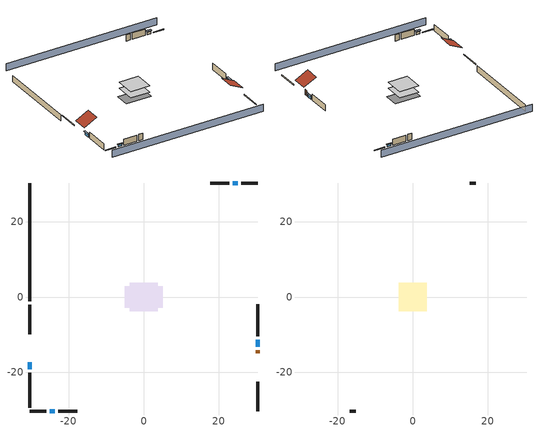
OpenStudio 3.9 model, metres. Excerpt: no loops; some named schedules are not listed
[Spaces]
conditioned space 1
 floor foundation (Slab1 construction): -5.06,-2.82 -5.06,2.82 5.06,2.82 5.06,-2.82 z-2.13
 floor adiabatic (AdiabaticFloorConstruction): -3.78,-3.78 -3.78,3.78 3.78,3.78 3.78,-3.78 z0.3
 wall outside (Wall1 construction): -30.33,-20.18 -30.33,-29.4 z0.3:2.74
 wall outside (Wall2 construction): 22.79,30.33 17.67,30.33 z0.3:2.74
 wall outside (Wall3 construction): 30.33,-10.43 30.33,-1.97 z0.3:2.74
 wall outside (Wall4 construction): -22.79,-30.33 -17.67,-30.33 z0.3:2.74
 wall outside (RimJoist1 construction): -30.33,-2.12 -30.33,-9.92 z0.3:0.61
 wall outside (RimJoist2 construction): 30.33,30.33 26,30.33 z0.3:0.61
 wall outside (RimJoist3 construction): 30.33,-30.33 30.33,-22.53 z0.3:0.61
 wall outside (RimJoist4 construction): -30.33,-30.33 -26,-30.33 z0.3:0.61
 wall outside (AdiabaticWallConstruction): -30.33,-17.42 -30.33,-19.25 / 30.33,-13.18 30.33,-11.36 z0.3:1.52; 25.07,30.33 23.72,30.33 / -25.07,-30.33 -23.72,-30.33 z0.3:1.22
 wall outside (AdiabaticWallConstruction 1): 30.33,-15.02 30.33,-14.11 z0.3:2.34
 wall foundation (FoundationWall1 construction): -30.33,30.33 -30.33,-1.19 z-2.13:0.3
 window (WindowConstruction): -30.33,-17.42 -30.33,-19.25 z0.3:1.52
 window (WindowConstruction 1): 25.07,30.33 23.72,30.33 z0.3:1.22
 window (WindowConstruction 2): 30.33,-13.18 30.33,-11.36 z0.3:1.52
 window (WindowConstruction 3): -25.07,-30.33 -23.72,-30.33 z0.3:1.22
 door (Door): 30.33,-15.02 30.33,-14.11 z0.3:2.34
 ceiling adiabatic (AdiabaticFloorConstruction): 3.78,-3.78 3.78,3.78 -3.78,3.78 -3.78,-3.78 z0.3
attic - vented 1
 floor to conditioned space 1 (Floor1 construction Reversed): -3.78,-3.78 -3.78,3.78 3.78,3.78 3.78,-3.78 z2.74
 wall outside (Wall5 construction): 16.74,30.33 15.11,30.33 z0.3:2.74
 wall outside (Wall6 construction): -16.74,-30.33 -15.11,-30.33 z0.3:2.74
 roof outside (Roof1 construction): -30.33,-16.5,2.74 -25.28,-16.5,5.27 -25.28,-10.85,5.27 -30.33,-10.85,2.74
 roof outside (Roof2 construction): 30.33,-15.95,2.74 25.28,-15.95,5.27 25.28,-21.6,5.27 30.33,-21.6,2.74
shading: -30.33,-34.9 30.33,-34.9 / 30.33,34.9 -30.33,34.9 z0:2.74; -30.33,-19.55 -30.33,-17.12 -30.94,-17.12 -30.94,-19.55 z1.83; 23.41,30.33 25.38,30.33 25.38,30.94 23.41,30.94 z1.52; 30.33,-11.05 30.33,-13.48 30.94,-13.48 30.94,-11.05 z1.83; -23.41,-30.33 -25.38,-30.33 -25.38,-30.94 -23.41,-30.94 z1.52
[Site]
Portland Intl Arpt_OR: Latitude {deg}=45.59; Longitude {deg}=-122.6; Time Zone {hr}=-8; Elevation {m}=33; Terrain=Suburbs; Keep Site Location Information=Yes
[Site:GroundTemperature:Shallow]
10.2558, 8.96328, 8.85977, 9.47314, 11.9355, 14.3863, 16.5111, 17.8571, 17.9714, 16.8767, 14.8061, 12.4304
[Site:WaterMainsTemperature]
Calculation Method=Schedule; Temperature Schedule=mains temperature schedule
[Building]
Building 1
[Material] Roughness=Rough
Name | Thickness {m} | Conductivity {W/m-K} | Density {kg/m3} | Specific Heat {J/kg-K} | Thermal Absorptance | Solar Absorptance | Visible Absorptance
slate or tile shingles | 0.01905 | 0.840978 | 1899.972 | 799.717 | 0.9 | 0.75 | 0.75
roof rigid ins | 0.00329814 | 0.029427 | 32.04 | 1214.23 | 0.9 | 0.7 | 0.7
osb sheathing 0.5 in. | 0.0127 | 0.115458 | 512.64 | 1214.23 | 0.9 | 0.6 | 0.6
wood siding | 0.0254 | 0.102417 | 544.68 | 1172.36 | 0.9 | 0.85 | 0.85
osb sheathing 0.5 in. 1 | 0.0127 | 0.115458 | 512.64 | 1214.23 | 0.9 | 0.7 | 0.7
wall stud and cavity | 0.1397 | 0.550994 | 139.0536 | 1170.24 | 0.9 | 0.7 | 0.7
gypsum board | 0.0127 | 0.160291 | 801 | 837.4 | 0.9 | 0.6 | 0.6
wall stud and cavity 1 | 0.1397 | 0.727959 | 139.0536 | 1170.24 | 0.9 | 0.6 | 0.6
rim joist stud and cavity | 0.0508 | 0.178688 | 50.32683 | 1063.81 | 0.9 | 0.6 | 0.6
ceiling loosefill ins | 0.0846667 | 0.0480833 | 16.02 | 1046.75 | 0.9 | 0.7 | 0.7
ceiling stud and cavity | 0.1397 | 0.0920385 | 65.682 | 1177.47 | 0.9 | 0.7 | 0.7
concrete 8.0 in. | 0.2032 | 1.803125 | 2242.8 | 837.4 | 0.9 | 0.7 | 0.7
gypsum board 1 | 0.0127 | 0.160291 | 801 | 837.4 | 0.9 | 0.7 | 0.7
concrete 4.0 in. | 0.1016 | 1.803125 | 2242.8 | 837.4 | 0.9 | 0.7 | 0.7
floor covering | 0.0127 | 0.0450781 | 54.468 | 1339.84 | 0.9 | 0.9 | 0.9
wood siding 1; wood siding 2 | 0.0254 | 0.102417 | 544.68 | 1172.36
wall rigid ins; floor rigid ins | 0.512978 | 0.029427 | 32.04 | 1214.23 | 0.9 | 0.7 | 0.7
wall stud and cavity 2 | 0.0889 | 0.380278 | 52.3479 | 1209.89 | 0.9 | 0.7 | 0.7
door material | 0.04445 | 0.0612267 | 512.64 | 1214.23 | 0.9 | 0.7 | 0.7
floor stud and cavity | 0.1397 | 1.75129 | 37.0049 | 1207.88 | 0.9 | 0.7 | 0.7
osb sheathing 0.75 in. | 0.01905 | 0.115458 | 512.64 | 1214.23 | 0.9 | 0.7 | 0.7
floor covering 1 | 0.0127 | 0.0433444 | 54.468 | 1339.84 | 0.9 | 0.6 | 0.6
wall stud and cavity 3 | 0.0889 | 0.391764 | 83.0341 | 1211.67 | 0.9 | 0.7 | 0.7
furniture material conditioned space 1 | 0.1524 | 0.115458 | 640.8 | 1214.23 | 0.9 | 0.6 | 0.6
[Construction]
Roof1 construction; Roof2 construction: slate or tile shingles, roof rigid ins, osb sheathing 0.5 in.
Wall1 construction; Wall2 construction; Wall3 construction; Wall4 construction: wood siding, osb sheathing 0.5 in. 1, wall stud and cavity, gypsum board
Wall5 construction; Wall6 construction: wood siding, osb sheathing 0.5 in. 1, wall stud and cavity 1
RimJoist1 construction; RimJoist2 construction; RimJoist3 construction; RimJoist4 construction: wood siding, rim joist stud and cavity
Floor1 construction Reversed: gypsum board, ceiling stud and cavity, ceiling loosefill ins
FoundationWall1 construction: concrete 8.0 in., gypsum board 1
Slab1 construction: concrete 4.0 in., floor covering
WindowConstruction; WindowConstruction 1; WindowConstruction 2; WindowConstruction 3: WindowMaterial
AdiabaticWallConstruction: wood siding 1, wall rigid ins, wall stud and cavity 2, gypsum board
Door: door material
AdiabaticWallConstruction 1: wood siding 2, wall rigid ins, wall stud and cavity 2, gypsum board
AdiabaticFloorConstruction: floor stud and cavity, floor rigid ins, osb sheathing 0.75 in., floor covering 1
PartitionWallConstruction: gypsum board, wall stud and cavity 3, gypsum board
furniture construction conditioned space 1: furniture material conditioned space 1
[WindowMaterial:SimpleGlazingSystem]
WindowMaterial: U-Factor {W/m2-K}=2.15764; Solar Heat Gain Coefficient=0.44
[ThermalZone] Multiplier=1; Use Ideal Air Loads=No
Name | Volume {m3} | Thermostat
conditioned space | 278.185 | conditioned space temperature setpoint
attic - vented | 32.1115
[Sizing:Zone] Zone Cooling Design Supply Air Temperature Input Method=SupplyAirTemperature; Zone Cooling Design Supply Air Temperature {C}=14; Zone Cooling Design Supply Air Temperature Difference {deltaC}=11.11; Zone Heating Design Supply Air Temperature Input Method=SupplyAirTemperature; Zone Heating Design Supply Air Temperature {C}=40; Zone Heating Design Supply Air Temperature Difference {deltaC}=11.11; Zone Cooling Design Supply Air Humidity Ratio {kg-H2O/kg-air}=0.0085; Zone Heating Design Supply Air Humidity Ratio {kg-H2O/kg-air}=0.008; Cooling Design Air Flow Method=DesignDay; Heating Design Air Flow Method=DesignDay; Account for Dedicated Outdoor Air System=No; Dedicated Outdoor Air System Control Strategy=NeutralSupplyAir; Dedicated Outdoor Air Low Setpoint Temperature for Design {C}=autosize; Dedicated Outdoor Air High Setpoint Temperature for Design {C}=autosize; Zone Load Sizing Method=Sensible Load Only No Latent Load; Zone Latent Cooling Design Supply Air Humidity Ratio Input Method=HumidityRatioDifference; Zone Cooling Design Supply Air Humidity Ratio Difference {kgWater/kgDryAir}=0.005; Zone Latent Heating Design Supply Air Humidity Ratio Input Method=HumidityRatioDifference; Zone Humidification Design Supply Air Humidity Ratio Difference {kgWater/kgDryAir}=0.005; Sizing Option=Coincident
conditioned space; attic - vented
[Space]
Name | Thermal Zone | Volume {m3}
conditioned space 1 | conditioned space | 278.185
attic - vented 1 | attic - vented | 32.1115
[ThermostatSetpoint:DualSetpoint]
conditioned space temperature setpoint: Heating Setpoint Temperature Schedule=heating setpoint; Cooling Setpoint Temperature Schedule=cooling setpoint; Temperature Difference Between Cutout And Setpoint {deltaC}=0
[Foundation:Kiva]
Foundation Kiva 1: Initial Indoor Air Temperature {C}=18.3333; Wall Height Above Grade {m}=0.3048; Wall Depth Below Slab {m}=0.2032
[Foundation:Kiva:Settings]
Soil Conductivity {W/m-K}=1.3848; Soil Density {kg/m3}=1842.3; Soil Specific Heat {J/kg-K}=418.7; Ground Solar Absorptivity=0.9; Ground Thermal Absorptivity=0.9; Ground Surface Roughness {m}=0.03; Far-Field Width {m}=40; Deep-Ground Boundary Condition=ZeroFlux; Deep-Ground Depth {m}=40; Minimum Cell Dimension {m}=0.2; Maximum Cell Growth Coefficient=3; Simulation Timestep=Timestep
[SurfaceProperty:ExposedFoundationPerimeter]
Slab1: Exposed Perimeter Calculation Method=TotalExposedPerimeter; Total Exposed Perimeter {m}=31.51632
[SurfaceProperty:IncidentSolarMultiplier] Incident Solar Multiplier=1; Incident Solar Multiplier Schedule=trans schedule winter=0.85 summer=0.7
Window1; Window2; Window3; Window4
[InternalMass:Definition] Design Level Calculation Method=SurfaceArea
Name | Construction | Surface Area {m2}
partition wall mass | PartitionWallConstruction | 114.085
furniture mass conditioned space 1 | furniture construction conditioned space 1 | 45.63397
[InternalMass] Space or SpaceType=conditioned space 1; Multiplier=1
Name | Internal Mass Definition
partition wall mass | partition wall mass
furniture mass conditioned space 1 | furniture mass conditioned space 1
[EnergyManagementSystem:Sensor]
Name | Output Variable or Output Meter Index Key | Output Variable or Output Meter
water_heater_amb_temp; fridge_tin_s; tin_s | conditioned space | Zone Mean Air Temperature
water_heater_amb_rh | conditioned space | Zone Air Relative Humidity
water_heater_T_set | water heater setpoint | Schedule Value
out_pb_s |  | Site Outdoor Air Barometric Pressure
out_wt_s |  | Site Outdoor Air Humidity Ratio
win_s | conditioned space | Zone Air Humidity Ratio
site_vw_s |  | Site Wind Speed
tout_s | conditioned space | Zone Outdoor Air Drybulb Temperature
cool_season | cooling season schedule | Schedule Value
natural_vent_s | natural vent schedule | Schedule Value
htg_sp_s | heating setpoint | Schedule Value
clg_sp_s | cooling setpoint | Schedule Value
mech_vent_range_fan_0_sch_s | mech vent range fan 0 schedule | Schedule Value
mech_vent_bath_fan_0_sch_s | mech vent bath fan 0 schedule | Schedule Value
clothes_dryer_exhaust_0_sch_s | clothes_dryer | Schedule Value
conditioned_space_htg_unmet_s | conditioned space | Zone Heating Setpoint Not Met Time
conditioned_space_clg_unmet_s | conditioned space | Zone Cooling Setpoint Not Met Time
htg_load_cond |  | Heating:EnergyTransfer:Zone:CONDITIONED SPACE
clg_load_cond |  | Cooling:EnergyTransfer:Zone:CONDITIONED SPACE
s_conv | Floor1 | Surface Inside Face Convection Heat Gain Energy
s_ig | Floor1 | Surface Inside Face Internal Gains Radiation Heat Gain Energy
s_sol | Floor1 | Surface Inside Face Solar Radiation Heat Gain Energy
s_lgt | Floor1 | Surface Inside Face Lights Radiation Heat Gain Energy
s_surf | Floor1 | Surface Inside Face Net Surface Thermal Radiation Heat Gain Energy
s_conv_1 | FoundationWall1 | Surface Inside Face Convection Heat Gain Energy
s_ig_1 | FoundationWall1 | Surface Inside Face Internal Gains Radiation Heat Gain Energy
s_sol_1 | FoundationWall1 | Surface Inside Face Solar Radiation Heat Gain Energy
s_lgt_1 | FoundationWall1 | Surface Inside Face Lights Radiation Heat Gain Energy
s_surf_1 | FoundationWall1 | Surface Inside Face Net Surface Thermal Radiation Heat Gain Energy
s_conv_2 | inferred conditioned ceiling | Surface Inside Face Convection Heat Gain Energy
s_ig_2 | inferred conditioned ceiling | Surface Inside Face Internal Gains Radiation Heat Gain Energy
s_sol_2 | inferred conditioned ceiling | Surface Inside Face Solar Radiation Heat Gain Energy
s_lgt_2 | inferred conditioned ceiling | Surface Inside Face Lights Radiation Heat Gain Energy
s_surf_2 | inferred conditioned ceiling | Surface Inside Face Net Surface Thermal Radiation Heat Gain Energy
s_conv_3 | inferred conditioned floor | Surface Inside Face Convection Heat Gain Energy
s_ig_3 | inferred conditioned floor | Surface Inside Face Internal Gains Radiation Heat Gain Energy
s_sol_3 | inferred conditioned floor | Surface Inside Face Solar Radiation Heat Gain Energy
s_lgt_3 | inferred conditioned floor | Surface Inside Face Lights Radiation Heat Gain Energy
s_surf_3 | inferred conditioned floor | Surface Inside Face Net Surface Thermal Radiation Heat Gain Energy
s_conv_4 | RimJoist1 | Surface Inside Face Convection Heat Gain Energy
s_ig_4 | RimJoist1 | Surface Inside Face Internal Gains Radiation Heat Gain Energy
s_sol_4 | RimJoist1 | Surface Inside Face Solar Radiation Heat Gain Energy
s_lgt_4 | RimJoist1 | Surface Inside Face Lights Radiation Heat Gain Energy
s_surf_4 | RimJoist1 | Surface Inside Face Net Surface Thermal Radiation Heat Gain Energy
s_conv_5 | RimJoist2 | Surface Inside Face Convection Heat Gain Energy
s_ig_5 | RimJoist2 | Surface Inside Face Internal Gains Radiation Heat Gain Energy
s_sol_5 | RimJoist2 | Surface Inside Face Solar Radiation Heat Gain Energy
s_lgt_5 | RimJoist2 | Surface Inside Face Lights Radiation Heat Gain Energy
s_surf_5 | RimJoist2 | Surface Inside Face Net Surface Thermal Radiation Heat Gain Energy
s_conv_6 | RimJoist3 | Surface Inside Face Convection Heat Gain Energy
s_ig_6 | RimJoist3 | Surface Inside Face Internal Gains Radiation Heat Gain Energy
s_sol_6 | RimJoist3 | Surface Inside Face Solar Radiation Heat Gain Energy
s_lgt_6 | RimJoist3 | Surface Inside Face Lights Radiation Heat Gain Energy
s_surf_6 | RimJoist3 | Surface Inside Face Net Surface Thermal Radiation Heat Gain Energy
s_conv_7 | RimJoist4 | Surface Inside Face Convection Heat Gain Energy
s_ig_7 | RimJoist4 | Surface Inside Face Internal Gains Radiation Heat Gain Energy
s_sol_7 | RimJoist4 | Surface Inside Face Solar Radiation Heat Gain Energy
s_lgt_7 | RimJoist4 | Surface Inside Face Lights Radiation Heat Gain Energy
s_surf_7 | RimJoist4 | Surface Inside Face Net Surface Thermal Radiation Heat Gain Energy
s_conv_8 | Slab1 | Surface Inside Face Convection Heat Gain Energy
s_ig_8 | Slab1 | Surface Inside Face Internal Gains Radiation Heat Gain Energy
s_sol_8 | Slab1 | Surface Inside Face Solar Radiation Heat Gain Energy
s_lgt_8 | Slab1 | Surface Inside Face Lights Radiation Heat Gain Energy
s_surf_8 | Slab1 | Surface Inside Face Net Surface Thermal Radiation Heat Gain Energy
ss_sol | Door1 | Surface Inside Face Solar Radiation Heat Gain Energy
ss_lgt | Door1 | Surface Inside Face Lights Radiation Heat Gain Energy
ss_conv | Door1 | Surface Inside Face Convection Heat Gain Energy
ss_ig | Door1 | Surface Inside Face Internal Gains Radiation Heat Gain Energy
ss_surf | Door1 | Surface Inside Face Net Surface Thermal Radiation Heat Gain Energy
ss_conv_1 | Window1 | Surface Inside Face Convection Heat Gain Energy
ss_ig_1 | Window1 | Surface Inside Face Internal Gains Radiation Heat Gain Energy
ss_surf_1 | Window1 | Surface Inside Face Net Surface Thermal Radiation Heat Gain Energy
ss_trans_in | Window1 | Surface Window Transmitted Solar Radiation Rate
ss_back_out | Window1 | Surface Window Shortwave from Zone Back Out Window Heat Transfer Rate
ss_trans_out | Window1 | Surface Inside Face Initial Transmitted Diffuse Transmitted Out Window Solar Radiation Rate
ss_conv_2 | Window2 | Surface Inside Face Convection Heat Gain Energy
ss_ig_2 | Window2 | Surface Inside Face Internal Gains Radiation Heat Gain Energy
ss_surf_2 | Window2 | Surface Inside Face Net Surface Thermal Radiation Heat Gain Energy
ss_trans_in_1 | Window2 | Surface Window Transmitted Solar Radiation Rate
ss_back_out_1 | Window2 | Surface Window Shortwave from Zone Back Out Window Heat Transfer Rate
ss_trans_out_1 | Window2 | Surface Inside Face Initial Transmitted Diffuse Transmitted Out Window Solar Radiation Rate
ss_conv_3 | Window3 | Surface Inside Face Convection Heat Gain Energy
ss_ig_3 | Window3 | Surface Inside Face Internal Gains Radiation Heat Gain Energy
ss_surf_3 | Window3 | Surface Inside Face Net Surface Thermal Radiation Heat Gain Energy
ss_trans_in_2 | Window3 | Surface Window Transmitted Solar Radiation Rate
ss_back_out_2 | Window3 | Surface Window Shortwave from Zone Back Out Window Heat Transfer Rate
ss_trans_out_2 | Window3 | Surface Inside Face Initial Transmitted Diffuse Transmitted Out Window Solar Radiation Rate
ss_conv_4 | Window4 | Surface Inside Face Convection Heat Gain Energy
ss_ig_4 | Window4 | Surface Inside Face Internal Gains Radiation Heat Gain Energy
ss_surf_4 | Window4 | Surface Inside Face Net Surface Thermal Radiation Heat Gain Energy
ss_trans_in_3 | Window4 | Surface Window Transmitted Solar Radiation Rate
ss_back_out_3 | Window4 | Surface Window Shortwave from Zone Back Out Window Heat Transfer Rate
ss_trans_out_3 | Window4 | Surface Inside Face Initial Transmitted Diffuse Transmitted Out Window Solar Radiation Rate
s_conv_9 | Wall1 | Surface Inside Face Convection Heat Gain Energy
s_ig_9 | Wall1 | Surface Inside Face Internal Gains Radiation Heat Gain Energy
s_sol_9 | Wall1 | Surface Inside Face Solar Radiation Heat Gain Energy
s_lgt_9 | Wall1 | Surface Inside Face Lights Radiation Heat Gain Energy
s_surf_9 | Wall1 | Surface Inside Face Net Surface Thermal Radiation Heat Gain Energy
s_conv_10 | Wall2 | Surface Inside Face Convection Heat Gain Energy
s_ig_10 | Wall2 | Surface Inside Face Internal Gains Radiation Heat Gain Energy
s_sol_10 | Wall2 | Surface Inside Face Solar Radiation Heat Gain Energy
s_lgt_10 | Wall2 | Surface Inside Face Lights Radiation Heat Gain Energy
s_surf_10 | Wall2 | Surface Inside Face Net Surface Thermal Radiation Heat Gain Energy
s_conv_11 | Wall3 | Surface Inside Face Convection Heat Gain Energy
s_ig_11 | Wall3 | Surface Inside Face Internal Gains Radiation Heat Gain Energy
s_sol_11 | Wall3 | Surface Inside Face Solar Radiation Heat Gain Energy
s_lgt_11 | Wall3 | Surface Inside Face Lights Radiation Heat Gain Energy
s_surf_11 | Wall3 | Surface Inside Face Net Surface Thermal Radiation Heat Gain Energy
s_conv_12 | Wall4 | Surface Inside Face Convection Heat Gain Energy
s_ig_12 | Wall4 | Surface Inside Face Internal Gains Radiation Heat Gain Energy
s_sol_12 | Wall4 | Surface Inside Face Solar Radiation Heat Gain Energy
s_lgt_12 | Wall4 | Surface Inside Face Lights Radiation Heat Gain Energy
s_surf_12 | Wall4 | Surface Inside Face Net Surface Thermal Radiation Heat Gain Energy
im_conv | furniture mass conditioned space 1 | Surface Inside Face Convection Heat Gain Energy
im_ig | furniture mass conditioned space 1 | Surface Inside Face Internal Gains Radiation Heat Gain Energy
im_sol | furniture mass conditioned space 1 | Surface Inside Face Solar Radiation Heat Gain Energy
im_lgt | furniture mass conditioned space 1 | Surface Inside Face Lights Radiation Heat Gain Energy
im_surf | furniture mass conditioned space 1 | Surface Inside Face Net Surface Thermal Radiation Heat Gain Energy
im_conv_1 | partition wall mass | Surface Inside Face Convection Heat Gain Energy
im_ig_1 | partition wall mass | Surface Inside Face Internal Gains Radiation Heat Gain Energy
im_sol_1 | partition wall mass | Surface Inside Face Solar Radiation Heat Gain Energy
im_lgt_1 | partition wall mass | Surface Inside Face Lights Radiation Heat Gain Energy
im_surf_1 | partition wall mass | Surface Inside Face Net Surface Thermal Radiation Heat Gain Energy
airflow_gain | infil flow | Infiltration Sensible Heat Gain Energy
airflow_loss | infil flow | Infiltration Sensible Heat Loss Energy
airflow_gain_1 | natural vent flow | Infiltration Sensible Heat Gain Energy
airflow_loss_1 | natural vent flow | Infiltration Sensible Heat Loss Energy
airflow_gain_2 | whole house fan flow | Infiltration Sensible Heat Gain Energy
airflow_loss_2 | whole house fan flow | Infiltration Sensible Heat Loss Energy
mv_conv | mech vent bath fan 0 | Electric Equipment Convective Heating Energy
mv_rad | mech vent bath fan 0 | Electric Equipment Radiant Heating Energy
mv_conv_1 | mech vent house fan | Electric Equipment Convective Heating Energy
mv_rad_1 | mech vent house fan | Electric Equipment Radiant Heating Energy
mv_conv_2 | mech vent house fan cfis | Electric Equipment Convective Heating Energy
mv_rad_2 | mech vent house fan cfis | Electric Equipment Radiant Heating Energy
mv_conv_3 | mech vent range fan 0 | Electric Equipment Convective Heating Energy
mv_rad_3 | mech vent range fan 0 | Electric Equipment Radiant Heating Energy
mv_conv_4 | mech vent house fan latent load | Other Equipment Convective Heating Energy
mv_rad_4 | mech vent house fan latent load | Other Equipment Radiant Heating Energy
mv_conv_5 | mech vent house fan sensible load | Other Equipment Convective Heating Energy
mv_rad_5 | mech vent house fan sensible load | Other Equipment Radiant Heating Energy
ig_lgt_conv | interior lighting | Lights Convective Heating Energy
ig_lgt_rad | interior lighting | Lights Radiant Heating Energy
ig_lgt_vis | interior lighting | Lights Visible Radiation Heating Energy
ig_ee_conv | clothes dryer | Electric Equipment Convective Heating Energy
ig_ee_rad | clothes dryer | Electric Equipment Radiant Heating Energy
ig_ee_conv_1 | clothes washer | Electric Equipment Convective Heating Energy
ig_ee_rad_1 | clothes washer | Electric Equipment Radiant Heating Energy
ig_ee_conv_2 | cooking range | Electric Equipment Convective Heating Energy
ig_ee_rad_2 | cooking range | Electric Equipment Radiant Heating Energy
ig_ee_conv_3 | dishwasher | Electric Equipment Convective Heating Energy
ig_ee_rad_3 | dishwasher | Electric Equipment Radiant Heating Energy
ig_ee_conv_4 | fridge | Electric Equipment Convective Heating Energy
ig_ee_rad_4 | fridge | Electric Equipment Radiant Heating Energy
ig_ee_conv_5 | misc plug loads | Electric Equipment Convective Heating Energy
ig_ee_rad_5 | misc plug loads | Electric Equipment Radiant Heating Energy
ig_ee_conv_6 | misc tv | Electric Equipment Convective Heating Energy
ig_ee_rad_6 | misc tv | Electric Equipment Radiant Heating Energy
ig_ee_conv_7 | whole house fan | Electric Equipment Convective Heating Energy
ig_ee_rad_7 | whole house fan | Electric Equipment Radiant Heating Energy
[OtherEquipment:Definition] Design Level Calculation Method=EquipmentLevel
Name | Design Level {W} | Fraction Latent | Fraction Radiant | Fraction Lost
water heater sens; mech vent house fan sensible load | 0 | 0 | 0 | 0
water heater lat; mech vent house fan latent load | 0 | 1 | 0 | 0
water heater energy adjustment1 | 0.01 | 0 | 0 | 1
clothes dryer 2 | 0 | 0.015 | 0.081 | 0.85
cooking range 2 | 2837.8 | 0.16 | 0.384 | 0.2
general water use sensible | -43.4886 | 0 | 0.6 | 0
general water use latent | 44.1266 | 1 | 0 | 0
[OtherEquipment] Space or SpaceType=conditioned space 1
Name | Other Equipment Definition | Schedule | Fuel Type
water heater sens | water heater sens | Always On Discrete
water heater lat | water heater lat | Always On Discrete
water heater energy adjustment1 | water heater energy adjustment1 | Always On Discrete | Electricity
clothes dryer 1 | clothes dryer 2 | clothes_dryer | Electricity
cooking range 1 | cooking range 2 | cooking_range | NaturalGas
general water use sensible | general water use sensible | general water use schedule
general water use latent | general water use latent | general water use schedule
mech vent house fan sensible load | mech vent house fan sensible load | Always On Discrete
mech vent house fan latent load | mech vent house fan latent load | Always On Discrete
[ElectricEquipment:Definition] Design Level Calculation Method=EquipmentLevel
Name | Design Level {W} | Fraction Latent | Fraction Radiant | Fraction Lost
clothes washer | 211.969 | 0.03 | 0.162 | 0.7
clothes dryer | 1868.18 | 0.015 | 0.081 | 0.85
dishwasher | 715.701 | 0.3 | 0.18 | 0.4
fridge | 49.4292 | 0 | 0.6 | 0
cooking range | 96.8299 | 0.16 | 0.384 | 0.2
misc tv | 361.809 | 0 | 0.6 | 0
misc plug loads | 291.305 | 0.021 | 0.558 | 0.049
whole house fan; mech vent house fan | 0 | 0 | 0 | 1
mech vent house fan cfis | 0 | 0 | 0 | 0
mech vent range fan 0; mech vent bath fan 0 | 30 | 0 | 0 | 1
[ElectricEquipment] Space or SpaceType=conditioned space 1
Name | Electric Equipment Definition | Schedule
clothes washer | clothes washer | clothes_washer
clothes dryer | clothes dryer | clothes_dryer
dishwasher | dishwasher | dishwasher
fridge | fridge | fridge schedule
cooking range | cooking range | cooking_range
misc tv | misc tv | plug_loads_tv
misc plug loads | misc plug loads | plug_loads_other
whole house fan | whole house fan | Always On Discrete
mech vent house fan | mech vent house fan | mech vent house fan schedule
mech vent house fan cfis | mech vent house fan cfis | mech vent house fan cfis schedule
mech vent range fan 0 | mech vent range fan 0 | mech vent range fan 0 schedule
mech vent bath fan 0 | mech vent bath fan 0 | mech vent bath fan 0 schedule
[WaterUse:Equipment:Definition]
Name | Peak Flow Rate {m3/s}
clothes washer | 1.98462e-06
dishwasher | 5.23659e-06
[Lights:Definition]
interior lighting: Design Level Calculation Method=LightingLevel; Lighting Level {W}=179.067; Fraction Radiant=0.6; Fraction Visible=0.2; Return Air Fraction=0
[Lights]
interior lighting: Lights Definition=interior lighting; Space or SpaceType=conditioned space 1; Schedule=lighting_interior; Fraction Replaceable=1
[Exterior:Lights:Definition]
exterior lighting: Design Level {W}=6.19068
[Exterior:Lights]
exterior lighting: Exterior Lights Definition=exterior lighting; Schedule=exterior lighting schedule
[People:Definition]
occupants: Number of People Calculation Method=People; Number of People {people}=2; Fraction Radiant=0.314171; Sensible Heat Fraction=0.56303; Carbon Dioxide Generation Rate {m3/s-W}=0; Enable ASHRAE 55 Comfort Warnings=No; Mean Radiant Temperature Calculation Type=EnclosureAveraged
[People]
occupants: People Definition=occupants; Space or SpaceType=conditioned space 1; Number of People Schedule=occupants; Activity Level Schedule=occupants activity schedule; Multiplier=1
[SpaceInfiltration:DesignFlowRate] Space or SpaceType=conditioned space 1; Schedule=Always On Discrete; Design Flow Rate Calculation Method=Flow/Space; Design Flow Rate {m3/s}=0
natural vent flow; whole house fan flow; infil flow
[ZoneMixing]
whole house fan mix: Zone or Space=attic - vented; Schedule=Always On Continuous; Design Flow Rate Calculation Method=Flow/Zone; Design Flow Rate {m3/s}=0; Source Zone or Space=conditioned space
[SpaceInfiltration:EffectiveLeakageArea]
infil attic - vented 1: Space or SpaceType=attic - vented 1; Schedule=Always On Discrete; Effective Air Leakage Area {cm2}=1901.23; Stack Coefficient=0.000117438; Wind Coefficient=3.29481e-05
